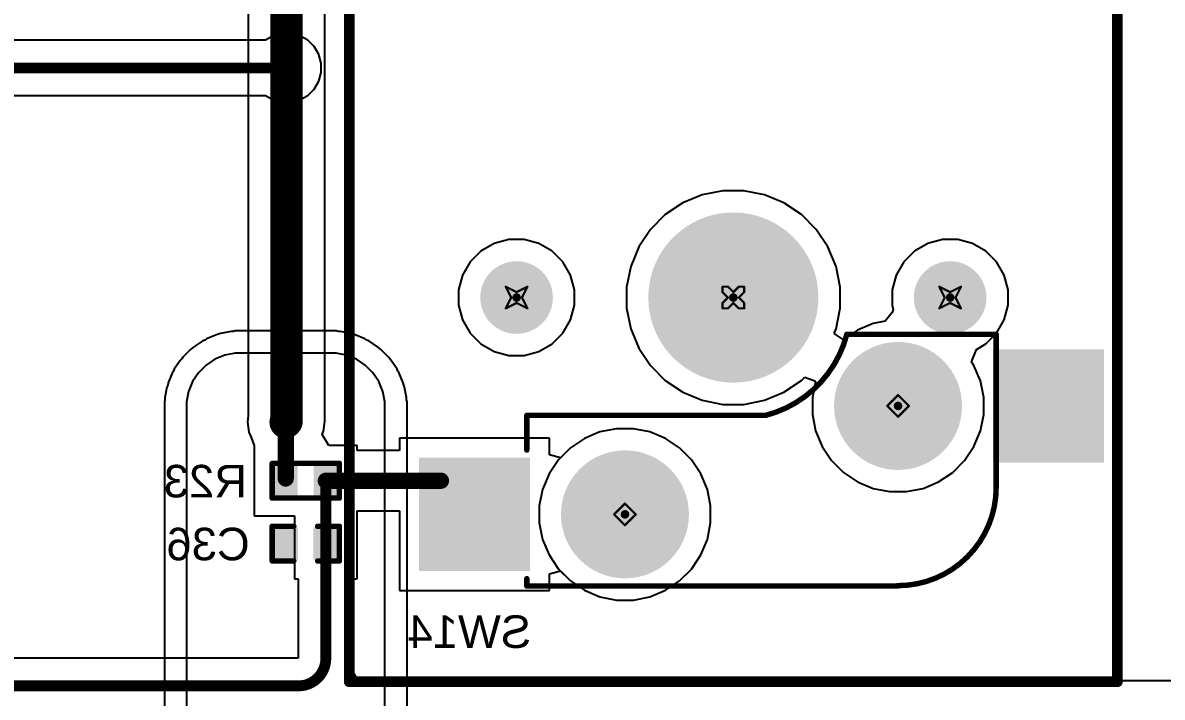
# Model space of a CAD drawing. Header units: inches. Extents: x 0 to 386, y 0 to 148.
# Drawn here: x 138.26 to 164.97, y 51.3 to 67.1 of the extents above; entities that cross this region are included whole.
import ezdxf

# ---------------------------------------------------------------- set-up
doc = ezdxf.new("R2010")
doc.units = ezdxf.units.IN
for name, color, linetype in [('Bottom Layer', 5, 'Continuous'), ('Bottom Overlay', 54, 'Continuous'), ('Bottom Paste', 16, 'Continuous'), ('Bottom Solder', 6, 'Continuous'), ('Drill Drawing', 1, 'Continuous'), ('Pad Holes', 156, 'Continuous'), ('Top Layer', 1, 'Continuous'), ('Top Overlay', 2, 'Continuous'), ('Top Solder', 216, 'Continuous'), ('Via Holes', 16, 'Continuous')]:
    doc.layers.add(name, color=color, linetype=linetype)
doc.styles.add('Arial', font='', dxfattribs={"height": 0.2})
doc.styles.get('Arial').set_extended_font_data('Arial')

# ---------------------------------------------------------------- blocks, each defined once
blk = doc.blocks.new('CPG151101S11_16_B_25')
at = {"layer": 'Bottom Layer'}
for points in [[(5.4750081, 3.8150038), (7.975003099999999, 3.8150038), (7.975003099999999, 1.2649962), (5.4750081, 1.2649962)], [(-7.975003099999999, 1.2750038), (-5.4750081, 1.2750038), (-5.4750081, -1.2750038), (-7.975003099999999, -1.2750038)]]:
    blk.add_hatch(color=5, dxfattribs=at).paths.add_polyline_path(points)
at = {"layer": 'Bottom Paste'}
for points in [[(5.4750081, 3.8150038), (7.975003099999999, 3.8150038), (7.975003099999999, 1.2649962), (5.4750081, 1.2649962)], [(-7.975003099999999, 1.2750038), (-5.4750081, 1.2750038), (-5.4750081, -1.2750038), (-7.975003099999999, -1.2750038)]]:
    blk.add_hatch(color=16, dxfattribs=at).paths.add_polyline_path(points)
at = {"layer": 'Bottom Solder'}
for points in [[(5.4249955, 3.8650164), (8.025015699999999, 3.8650164), (8.025015699999999, 1.2149836), (5.4249955, 1.2149836)], [(-8.025015699999999, 1.3250164), (-5.4249955, 1.3250164), (-5.4249955, -1.3250164), (-8.025015699999999, -1.3250164)]]:
    blk.add_hatch(color=6, dxfattribs=at).paths.add_polyline_path(points)
h = blk.add_hatch(color=6, dxfattribs=at)
edge = h.paths.add_edge_path()
edge.add_arc((3.199892, 2.54), 0.1016, 0, 360)
h = blk.add_hatch(color=6, dxfattribs=at)
edge = h.paths.add_edge_path()
edge.add_arc((-3.199892, 0), 0.1016, 0, 360)
h = blk.add_hatch(color=6, dxfattribs=at)
edge = h.paths.add_edge_path()
edge.add_arc((-4.420108, -2.54), 0.1016, 0, 360)
h = blk.add_hatch(color=6, dxfattribs=at)
edge = h.paths.add_edge_path()
edge.add_arc((0.6598919999999999, -2.54), 0.1016, 0, 360)
h = blk.add_hatch(color=6, dxfattribs=at)
edge = h.paths.add_edge_path()
edge.add_arc((5.739891999999999, -2.54), 0.1016, 0, 360)
at = {"layer": 'Pad Holes'}
h = blk.add_hatch(color=7, dxfattribs=at)
edge = h.paths.add_edge_path()
edge.add_arc((3.199892, 2.54), 1.499997, 0, 360)
h = blk.add_hatch(color=7, dxfattribs=at)
edge = h.paths.add_edge_path()
edge.add_arc((-3.199892, 0), 1.499997, 0, 360)
h = blk.add_hatch(color=7, dxfattribs=at)
edge = h.paths.add_edge_path()
edge.add_arc((0.6598919999999999, -2.54), 1.9939, 0, 360)
h = blk.add_hatch(color=7, dxfattribs=at)
edge = h.paths.add_edge_path()
edge.add_arc((-4.420108, -2.54), 0.8509, 0, 360)
h = blk.add_hatch(color=7, dxfattribs=at)
edge = h.paths.add_edge_path()
edge.add_arc((5.739891999999999, -2.54), 0.8509, 0, 360)
at = {"layer": 'Top Solder'}
h = blk.add_hatch(color=216, dxfattribs=at)
edge = h.paths.add_edge_path()
edge.add_arc((3.199892, 2.54), 0.1016, 0, 360)
h = blk.add_hatch(color=216, dxfattribs=at)
edge = h.paths.add_edge_path()
edge.add_arc((-3.199892, 0), 0.1016, 0, 360)
h = blk.add_hatch(color=216, dxfattribs=at)
edge = h.paths.add_edge_path()
edge.add_arc((-4.420108, -2.54), 0.1016, 0, 360)
h = blk.add_hatch(color=216, dxfattribs=at)
edge = h.paths.add_edge_path()
edge.add_arc((0.6598919999999999, -2.54), 0.1016, 0, 360)
h = blk.add_hatch(color=216, dxfattribs=at)
edge = h.paths.add_edge_path()
edge.add_arc((5.739891999999999, -2.54), 0.1016, 0, 360)
at = {"layer": 'Bottom Overlay', "const_width": 0.127}
for points in [[(-5.499989, 1.9063716, -0.4142135623730951), (-3.1963614, 4.209999199999999)], [(5.499989, 4.2200068, -0.4142135623730951), (5.4899814, 4.209999199999999)], [(-1.99999854, -1.67998394, -0.2716855530014931), (-0.09999726, 0.22001734)]]:
    blk.add_lwpolyline(points, format="xyb", dxfattribs=at)
at = {"layer": 'Bottom Overlay', "const_width": 0.0635}
for points in [[(-3.2281114, 4.209999199999999, 1), (-3.1646114, 4.209999199999999, 1)], [(-3.2181038, 4.2200068, 1), (-3.1546038, 4.2200068, 1)], [(5.4582314, 4.209999199999999, 1), (5.521731399999999, 4.209999199999999, 1)], [(5.468239, 4.2200068, 1), (5.531739, 4.2200068, 1)], [(5.468239, 4.2200068, 1), (5.531739, 4.2200068, 1)], [(5.468239, 4.2200068, 1), (5.531739, 4.2200068, 1)], [(5.468239, 4.046143799999999, 1), (5.531739, 4.046143799999999, 1)], [(-5.531739, 1.9063716, 1), (-5.468239, 1.9063716, 1)], [(-5.531739, 1.9063716, 1), (-5.468239, 1.9063716, 1)], [(5.468239, 1.0338562, 1), (5.531739, 1.0338562, 1)], [(-0.1317498, 0.2200148, 1), (-0.0682498, 0.2200148, 1)], [(-0.13174726, 0.22001734, 1), (-0.06824726, 0.22001734, 1)], [(0.1182624, 0.2200148, 1), (0.1817624, 0.2200148, 1)], [(0.1182624, 0.2200148, 1), (0.1817624, 0.2200148, 1)], [(1.1582654, 0.2200148, 1), (1.2217654, 0.2200148, 1)], [(1.1582654, 0.2200148, 1), (1.2217654, 0.2200148, 1)], [(5.468239, 0.4700016, 1), (5.531739, 0.4700016, 1)], [(5.468239, 0.4700016, 1), (5.531739, 0.4700016, 1)], [(5.4682644, 0.4699508, 1), (5.5317644, 0.4699508, 1)], [(5.4682644, 0.4699508, 1), (5.5317644, 0.4699508, 1)], [(5.4682644, 0.2200148, 1), (5.5317644, 0.2200148, 1)], [(5.4682644, 0.2200148, 1), (5.5317644, 0.2200148, 1)], [(-5.531739, -1.5061438, 1), (-5.468239, -1.5061438, 1)], [(-5.531739, -1.5061438, 1), (-5.468239, -1.5061438, 1)], [(-5.531739, -1.6799814, 1), (-5.468239, -1.6799814, 1)], [(-5.531739, -1.6799814, 1), (-5.468239, -1.6799814, 1)], [(-2.03174854, -1.67998394, 1), (-1.96824854, -1.67998394, 1)], [(-2.031746, -1.6799814, 1), (-1.968246, -1.6799814, 1)]]:
    blk.add_lwpolyline(points, format="xyb", close=True, dxfattribs=at)
at = {"layer": 'Bottom Overlay', "const_width": 0.127}
for points in [[(5.499989, 4.2200068), (-3.1863538, 4.2200068)], [(5.499989, 4.2200068), (5.499989, 4.046143799999999)], [(-5.499989, 1.9063716), (-5.499989, -1.5061438)], [(5.499989, 1.0338562), (5.499989, 0.4700016)], [(0.1500124, 0.2200148), (-0.0999998, 0.2200148)], [(1.1900154, 0.2200148), (0.1500124, 0.2200148)], [(5.5000144, 0.2200148), (1.1900154, 0.2200148)], [(5.5000144, 0.4699508), (5.499989, 0.4700016)], [(5.5000144, 0.4699508), (5.5000144, 0.2200148)], [(-5.499989, -1.5061438), (-5.499989, -1.6799814)], [(-1.999996, -1.6799814), (-5.499989, -1.6799814)]]:
    blk.add_lwpolyline(points, dxfattribs=at)
blk = doc.blocks.new('R___0402_B_50')
at = {"layer": 'Bottom Layer'}
for points in [[(-0.2412999999999999, 0.3174999999999999), (-0.2413000000000001, -0.3175), (-0.6985, -0.3174999999999999), (-0.6985, 0.3175)], [(0.6985, 0.3174999999999999), (0.6985, -0.3175), (0.2412999999999999, -0.3174999999999999), (0.2413000000000001, 0.3175)]]:
    blk.add_hatch(color=5, dxfattribs=at).paths.add_polyline_path(points)
at = {"layer": 'Bottom Paste'}
for points in [[(-0.2412999999999999, 0.3174999999999999), (-0.2413000000000001, -0.3175), (-0.6985, -0.3174999999999999), (-0.6985, 0.3175)], [(0.6985, 0.3174999999999999), (0.6985, -0.3175), (0.2412999999999999, -0.3174999999999999), (0.2413000000000001, 0.3175)]]:
    blk.add_hatch(color=16, dxfattribs=at).paths.add_polyline_path(points)
at = {"layer": 'Bottom Solder'}
for points in [[(-0.1862988399999999, 0.3725011599999999), (-0.18629884, -0.3725011600000001), (-0.75350116, -0.3725011599999999), (-0.75350116, 0.3725011600000001)], [(0.75350116, 0.3725011599999999), (0.75350116, -0.3725011600000001), (0.1862988399999999, -0.3725011599999999), (0.18629884, 0.3725011600000001)]]:
    blk.add_hatch(color=6, dxfattribs=at).paths.add_polyline_path(points)
at = {"layer": 'Bottom Overlay'}
for points, const_width in [([(-0.7874, 0.4064), (0.7874, 0.4064)], 0.127), ([(-0.7874, -0.4064), (-0.7874, 0.4064)], 0.127), ([(-0.8128, 0.4318), (0.8128, 0.4318)], 0.0032258), ([(0.7874, -0.4064), (0.7874, 0.4064)], 0.127), ([(-0.7874, -0.4064), (0.7874, -0.4064)], 0.127)]:
    blk.add_lwpolyline(points, dxfattribs=dict(at, const_width=const_width))
for points, const_width in [([(-0.8191499999999999, 0.4064, 1), (-0.7556499999999999, 0.4064, 1)], 0.0635), ([(-0.8191499999999999, 0.4064, 1), (-0.7556499999999999, 0.4064, 1)], 0.0635), ([(-0.81360518, 0.4318, 1), (-0.8119948199999999, 0.4318, 1)], 0.0016129), ([(0.7556499999999999, 0.4064, 1), (0.8191499999999999, 0.4064, 1)], 0.0635), ([(0.7556499999999999, 0.4064, 1), (0.8191499999999999, 0.4064, 1)], 0.0635), ([(0.8119948199999999, 0.4318, 1), (0.81360518, 0.4318, 1)], 0.0016129), ([(-0.8191499999999999, -0.4064, 1), (-0.7556499999999999, -0.4064, 1)], 0.0635), ([(-0.8191499999999999, -0.4064, 1), (-0.7556499999999999, -0.4064, 1)], 0.0635), ([(0.7556499999999999, -0.4064, 1), (0.8191499999999999, -0.4064, 1)], 0.0635), ([(0.7556499999999999, -0.4064, 1), (0.8191499999999999, -0.4064, 1)], 0.0635)]:
    blk.add_lwpolyline(points, format="xyb", close=True, dxfattribs=dict(at, const_width=const_width))
blk = doc.blocks.new('____0402_B_90')
at = {"layer": 'Bottom Layer'}
for points in [[(-0.2412999999999999, 0.3174999999999999), (-0.2413000000000001, -0.3175), (-0.6985, -0.3174999999999999), (-0.6985, 0.3175)], [(0.6985, 0.3174999999999999), (0.6985, -0.3175), (0.2412999999999999, -0.3174999999999999), (0.2413000000000001, 0.3175)]]:
    blk.add_hatch(color=5, dxfattribs=at).paths.add_polyline_path(points)
at = {"layer": 'Bottom Paste'}
for points in [[(-0.2412999999999999, 0.3174999999999999), (-0.2413000000000001, -0.3175), (-0.6985, -0.3174999999999999), (-0.6985, 0.3175)], [(0.6985, 0.3174999999999999), (0.6985, -0.3175), (0.2412999999999999, -0.3174999999999999), (0.2413000000000001, 0.3175)]]:
    blk.add_hatch(color=16, dxfattribs=at).paths.add_polyline_path(points)
at = {"layer": 'Bottom Solder'}
for points in [[(-0.1813001199999999, 0.3774998799999999), (-0.1813001200000001, -0.3774998800000001), (-0.7584998799999999, -0.3774998799999999), (-0.7584998799999999, 0.3774998800000001)], [(0.7584998799999999, 0.3774998799999999), (0.7584998799999999, -0.3774998800000001), (0.1813001199999999, -0.3774998799999999), (0.1813001200000001, 0.3774998800000001)]]:
    blk.add_hatch(color=6, dxfattribs=at).paths.add_polyline_path(points)
at = {"layer": 'Bottom Overlay', "const_width": 0.127}
for points in [[(-0.7874, -0.4064), (-0.7874, 0.4064)], [(-0.7874, 0.4064), (-0.2794, 0.4064)], [(0.2794, 0.4064), (0.7874, 0.4064)], [(0.7874, -0.4064), (0.7874, 0.4064)], [(-0.7874, -0.4064), (-0.2794, -0.4064)], [(0.2794, -0.4064), (0.7874, -0.4064)]]:
    blk.add_lwpolyline(points, dxfattribs=at)
at = {"layer": 'Bottom Overlay', "const_width": 0.0635}
for points in [[(-0.8191499999999999, 0.4064, 1), (-0.7556499999999999, 0.4064, 1)], [(-0.8191499999999999, 0.4064, 1), (-0.7556499999999999, 0.4064, 1)], [(-0.31115, 0.4064, 1), (-0.24765, 0.4064, 1)], [(0.24765, 0.4064, 1), (0.31115, 0.4064, 1)], [(0.7556499999999999, 0.4064, 1), (0.8191499999999999, 0.4064, 1)], [(0.7556499999999999, 0.4064, 1), (0.8191499999999999, 0.4064, 1)], [(-0.8191499999999999, -0.4064, 1), (-0.7556499999999999, -0.4064, 1)], [(-0.8191499999999999, -0.4064, 1), (-0.7556499999999999, -0.4064, 1)], [(-0.31115, -0.4064, 1), (-0.24765, -0.4064, 1)], [(0.24765, -0.4064, 1), (0.31115, -0.4064, 1)], [(0.7556499999999999, -0.4064, 1), (0.8191499999999999, -0.4064, 1)], [(0.7556499999999999, -0.4064, 1), (0.8191499999999999, -0.4064, 1)]]:
    blk.add_lwpolyline(points, format="xyb", close=True, dxfattribs=at)

msp = doc.modelspace()

# ---------------------------------------------------------------- hatches: boundary and pattern name
at = {"layer": 'Bottom Layer'}
h = msp.add_hatch(color=5, dxfattribs=at)
edge = h.paths.add_edge_path()
edge.add_arc((144.44391736, 66.0423876), 0.2999994, 0, 360)
h = msp.add_hatch(color=5, dxfattribs=at)
edge = h.paths.add_edge_path()
edge.add_arc((144.4244, 57.73969655999999), 0.2999994, 0, 360)
at = {"layer": 'Top Layer'}
h = msp.add_hatch(color=1, dxfattribs=at)
edge = h.paths.add_edge_path()
edge.add_arc((144.44391736, 66.0423876), 0.2999994, 0, 360)
h = msp.add_hatch(color=1, dxfattribs=at)
edge = h.paths.add_edge_path()
edge.add_arc((144.4244, 57.73969655999999), 0.2999994, 0, 360)
at = {"layer": 'Via Holes'}
h = msp.add_hatch(color=7, dxfattribs=at)
edge = h.paths.add_edge_path()
edge.add_arc((144.44391736, 66.0423876), 0.1499997, 0, 360)
h = msp.add_hatch(color=7, dxfattribs=at)
edge = h.paths.add_edge_path()
edge.add_arc((144.4244, 57.73969655999999), 0.1499997, 0, 360)

# ---------------------------------------------------------------- linework, layer by layer
at = {"layer": 'Bottom Layer'}
for p, q in [((143.54724656, 76.16172728), (143.54724656, 66.0423876)), ((145.34058816, 66.0423876), (145.34058816, 76.16172728)), ((143.54724656, 66.0423876), (143.54724656, 57.88794366)), ((145.34058816, 57.75921392), (145.34058816, 66.0423876)), ((154.18533044, 63.06576413999999), (153.73001512, 62.8771666)), ((154.66869244, 63.16191076), (154.18533044, 63.06576413999999)), ((155.16152356, 63.16191076), (154.66869244, 63.16191076)), ((155.64488556, 63.06576413999999), (155.16152356, 63.16191076)), ((156.10020088, 62.8771666), (155.64488556, 63.06576413999999)), ((153.73001512, 62.8771666), (153.32023946, 62.60336221999999)), ((156.50997654, 62.60336221999999), (156.10020088, 62.8771666)), ((153.32023946, 62.60336221999999), (152.97175654, 62.25487929999999)), ((156.85845946, 62.25487929999999), (156.50997654, 62.60336221999999)), ((152.97175654, 62.25487929999999), (152.69795216, 61.84510364)), ((157.13226384, 61.84510364), (156.85845946, 62.25487929999999)), ((149.65620564, 62.01891076), (149.31059292, 61.92630236)), ((150.01401036, 62.01891076), (149.65620564, 62.01891076)), ((150.35962308, 61.92630236), (150.01401036, 62.01891076)), ((159.81620564, 62.01891076), (159.47059292, 61.92630236)), ((160.17401036, 62.01891076), (159.81620564, 62.01891076)), ((160.51962308, 61.92630236), (160.17401036, 62.01891076)), ((149.00072562, 61.7474), (148.74771876, 61.49439314)), ((149.31059292, 61.92630236), (149.00072562, 61.7474)), ((150.66949038, 61.7474), (150.35962308, 61.92630236)), ((150.92249724, 61.49439314), (150.66949038, 61.7474)), ((152.69795216, 61.84510364), (152.50935462, 61.38978832)), ((157.32086138, 61.38978832), (157.13226384, 61.84510364)), ((159.16072562, 61.7474), (158.90771876, 61.49439314)), ((159.47059292, 61.92630236), (159.16072562, 61.7474)), ((160.82949038, 61.7474), (160.51962308, 61.92630236)), ((161.08249724, 61.49439314), (160.82949038, 61.7474)), ((148.74771876, 61.49439314), (148.5688164, 61.18452583999999)), ((151.1013996, 61.18452583999999), (150.92249724, 61.49439314)), ((158.90771876, 61.49439314), (158.7288164, 61.18452583999999)), ((161.2613996, 61.18452583999999), (161.08249724, 61.49439314)), ((148.5688164, 61.18452583999999), (148.476208, 60.83891312)), ((151.194008, 60.83891312), (151.1013996, 61.18452583999999)), ((152.50935462, 61.38978832), (152.413208, 60.90642631999999)), ((157.417008, 60.90642631999999), (157.32086138, 61.38978832)), ((158.7288164, 61.18452583999999), (158.636208, 60.83891312)), ((161.354008, 60.83891312), (161.2613996, 61.18452583999999)), ((152.413208, 60.90642631999999), (152.413208, 60.4135952)), ((157.417008, 60.4135952), (157.417008, 60.90642631999999)), ((148.476208, 60.83891312), (148.476208, 60.4811084)), ((151.194008, 60.4811084), (151.194008, 60.83891312)), ((158.636208, 60.83891312), (158.636208, 60.4811084)), ((161.354008, 60.4811084), (161.354008, 60.83891312)), ((148.476208, 60.4811084), (148.5688164, 60.13549568)), ((151.1013996, 60.13549568), (151.194008, 60.4811084)), ((152.413208, 60.4135952), (152.50935462, 59.9302332)), ((157.32086138, 59.9302332), (157.417008, 60.4135952)), ((158.636208, 60.4811084), (158.66276116, 60.3820103)), ((158.66276116, 60.3820103), (158.63734846, 60.30663325999999)), ((161.2613996, 60.13549568), (161.354008, 60.4811084)), ((148.5688164, 60.13549568), (148.74771876, 59.82562838)), ((150.92249724, 59.82562838), (151.1013996, 60.13549568)), ((158.47338892, 60.1073728), (158.1891807, 60.05084002)), ((158.63734846, 60.30663325999999), (158.47338892, 60.1073728)), ((161.08249724, 59.82562838), (161.2613996, 60.13549568)), ((148.74771876, 59.82562838), (149.00072562, 59.57262152)), ((150.66949038, 59.57262152), (150.92249724, 59.82562838)), ((152.50935462, 59.9302332), (152.69795216, 59.47491788)), ((157.27468164, 59.81874752), (157.32086138, 59.9302332)), ((157.49001522, 59.67486921999999), (157.27468164, 59.81874752)), ((157.82374836, 59.8994738), (157.49486916, 59.67972316)), ((158.1891807, 60.05084002), (157.82374836, 59.8994738)), ((160.82949038, 59.57262152), (161.08249724, 59.82562838)), ((149.00072562, 59.57262152), (149.31059292, 59.39371916)), ((150.35962308, 59.39371916), (150.66949038, 59.57262152)), ((157.49486916, 59.67972316), (157.49001522, 59.67486921999999)), ((160.6095975, 59.44566724), (160.82949038, 59.57262152)), ((149.31059292, 59.39371916), (149.65620564, 59.30111075999999)), ((149.65620564, 59.30111075999999), (150.01401036, 59.30111075999999)), ((150.01401036, 59.30111075999999), (150.35962308, 59.39371916)), ((152.69795216, 59.47491788), (152.97175654, 59.06514222)), ((160.49880778, 59.15428606), (160.6095975, 59.44566724)), ((152.97175654, 59.06514222), (153.32023946, 58.7166593)), ((160.55435504, 59.07115439999999), (160.49880778, 59.15428606)), ((160.70572126, 58.70572205999999), (160.55435504, 59.07115439999999)), ((156.50997654, 58.7166593), (156.58735256, 58.79403532)), ((156.58735256, 58.79403532), (156.82471048, 58.70952444)), ((153.32023946, 58.7166593), (153.73001512, 58.44285491999999)), ((156.10020088, 58.44285491999999), (156.50997654, 58.7166593)), ((156.84053976, 58.68801064), (156.766895, 58.31778023999999)), ((156.82471048, 58.70952444), (156.84053976, 58.68801064)), ((160.782889, 58.31778023999999), (160.70572126, 58.70572205999999)), ((153.73001512, 58.44285491999999), (154.18533044, 58.25425738)), ((154.18533044, 58.25425738), (154.66869244, 58.15811075999999)), ((155.16152356, 58.15811075999999), (155.64488556, 58.25425738)), ((155.64488556, 58.25425738), (156.10020088, 58.44285491999999)), ((156.766895, 58.31778023999999), (156.766895, 57.92224127999999)), ((160.782889, 57.92224127999999), (160.782889, 58.31778023999999)), ((154.66869244, 58.15811075999999), (155.16152356, 58.15811075999999)), ((143.54724656, 57.88794366), (143.5277292, 57.73969655999999)), ((143.5277292, 57.73969655999999), (143.55828286, 57.50762184)), ((145.3100345, 57.5271392), (145.34058816, 57.75921392)), ((156.766895, 57.92224127999999), (156.84406274, 57.53429945999999)), ((160.70572126, 57.53429945999999), (160.782889, 57.92224127999999)), ((143.55828286, 57.50762184), (143.59559546, 57.41754073999999)), ((143.59559546, 57.41754073999999), (143.68779492, 57.19359148)), ((145.27708816, 57.4475991), (145.3100345, 57.5271392)), ((145.43504314, 57.19359656), (145.27708816, 57.4475991)), ((151.7893967, 57.51084002), (151.42396436, 57.3594738)), ((152.17733852, 57.58800776), (151.7893967, 57.51084002)), ((152.57287748, 57.58800776), (152.17733852, 57.58800776)), ((152.9608193, 57.51084002), (152.57287748, 57.58800776)), ((153.32625164, 57.3594738), (152.9608193, 57.51084002)), ((156.84406274, 57.53429945999999), (156.99542896, 57.16886711999999)), ((160.55435504, 57.16886711999999), (160.70572126, 57.53429945999999)), ((143.68779492, 57.19359148), (143.68779746, 57.19359402)), ((143.68779746, 57.19359402), (143.6878, 57.19359148)), ((143.6878, 57.19359148), (143.6878, 55.54259655999999)), ((146.1008, 57.19359656), (145.43504314, 57.19359656)), ((146.1008, 57.07262398), (146.1008, 57.19359656)), ((150.6079919, 57.36301456), (147.0919969, 57.36301456)), ((147.0919969, 57.36301456), (147.0919969, 57.07262398)), ((150.6079919, 56.97252766), (150.6079919, 57.36301456)), ((151.42396436, 57.3594738), (151.09508516, 57.13972316)), ((153.65513084, 57.13972316), (153.32625164, 57.3594738)), ((156.99542896, 57.16886711999999), (157.2151796, 56.83998792)), ((160.3346044, 56.83998792), (160.55435504, 57.16886711999999)), ((147.0919969, 57.07262398), (146.1008, 57.07262398)), ((150.8619919, 56.9066299), (150.6079919, 56.97252766)), ((151.09508516, 57.13972316), (150.8619919, 56.9066299)), ((153.9348204, 56.86003359999999), (153.65513084, 57.13972316)), ((154.15457104, 56.5311544), (153.9348204, 56.86003359999999)), ((157.2151796, 56.83998792), (157.49486916, 56.56029836)), ((160.05491484, 56.56029836), (160.3346044, 56.83998792)), ((154.30593726, 56.16572206), (154.15457104, 56.5311544)), ((157.49486916, 56.56029836), (157.82374836, 56.34054772)), ((159.72603564, 56.34054772), (160.05491484, 56.56029836)), ((154.383105, 55.77778024), (154.30593726, 56.16572206)), ((157.82374836, 56.34054772), (158.1891807, 56.1891815)), ((158.1891807, 56.1891815), (158.57712252, 56.11201376)), ((158.57712252, 56.11201376), (158.97266148, 56.11201376)), ((158.97266148, 56.11201376), (159.3606033, 56.1891815)), ((159.3606033, 56.1891815), (159.72603564, 56.34054772)), ((143.6878, 55.54259655999999), (144.6276, 55.54259655999999)), ((144.6276, 55.54259655999999), (144.6276, 54.06939147999999)), ((146.1008, 54.06939147999999), (146.1008, 55.66356914)), ((146.1008, 55.66356914), (147.0919969, 55.66356914)), ((147.0919969, 55.66356914), (147.0919969, 53.79700696)), ((154.383105, 55.38224128), (154.383105, 55.77778024)), ((154.30593726, 54.99429946), (154.383105, 55.38224128)), ((154.15457104, 54.62886712), (154.30593726, 54.99429946)), ((153.9348204, 54.29998792), (154.15457104, 54.62886712)), ((150.6079919, 54.18749385999999), (150.8619919, 54.25339162)), ((150.8619919, 54.25339162), (151.09508516, 54.02029835999999)), ((153.65513084, 54.02029835999999), (153.9348204, 54.29998792)), ((144.6276, 54.06939147999999), (144.71675908, 54.06939147999999)), ((144.71675908, 54.06939147999999), (144.71675908, 52.20943837999999)), ((146.01164092, 52.20159485999999), (146.01164092, 54.06939147999999)), ((146.01164092, 54.06939147999999), (146.1008, 54.06939147999999)), ((150.6079919, 53.79700696), (150.6079919, 54.18749385999999)), ((151.09508516, 54.02029835999999), (151.42396436, 53.80054772)), ((153.32625164, 53.80054772), (153.65513084, 54.02029835999999)), ((147.0919969, 53.79700696), (150.6079919, 53.79700696)), ((151.42396436, 53.80054772), (151.7893967, 53.64918149999999)), ((152.9608193, 53.64918149999999), (153.32625164, 53.80054772)), ((151.7893967, 53.64918149999999), (152.17733852, 53.57201375999999)), ((152.17733852, 53.57201375999999), (152.57287748, 53.57201375999999)), ((152.57287748, 53.57201375999999), (152.9608193, 53.64918149999999)), ((143.68035272, 52.20943837999999), (123.78485784, 52.20943584)), ((144.71675908, 52.20943837999999), (143.68035272, 52.20943837999999)), ((145.97469916, 51.93193829999999), (146.00737372, 52.18014709999999)), ((146.00737372, 52.18014709999999), (146.01164092, 52.20159485999999)), ((146.12713726, 51.6779383), (145.97469916, 51.93193829999999)), ((173.23502056, 51.67794084), (146.12713726, 51.6779383))]:
    msp.add_line(p, q, dxfattribs=at)
for points, const_width in [([(144.44391736, 66.0423876), (144.44391736, 76.16172728)], 0.7619999999999999), ([(144.44391736, 57.75921392), (144.44391736, 66.0423876)], 0.7619999999999999), ([(144.4244, 57.73969655999999), (144.44391736, 57.75921392)], 0.7619999999999999), ([(144.4244, 56.42089046), (144.4244, 57.73969655999999)], 0.3809999999999999), ([(145.3642, 56.36809656), (145.4000013, 56.36809656)], 0.3809999999999999), ([(145.4000013, 56.36809656), (148.0619086, 56.36809656)], 0.3809999999999999), ([(145.3642, 52.20159485999999), (145.3642, 56.36809656)], 0.254), ([(123.78485784, 51.56199492), (143.68035272, 51.56199745999999)], 0.254), ([(143.68035272, 51.56199745999999), (144.7246026, 51.56199745999999)], 0.254)]:
    msp.add_lwpolyline(points, dxfattribs=dict(at, const_width=const_width))
for points, const_width in [([(144.25341736, 66.0423876, 1), (144.63441736, 66.0423876, 1)], 0.3809999999999999), ([(144.25341736, 66.0423876, 1), (144.63441736, 66.0423876, 1)], 0.3809999999999999), ([(144.2339, 57.73969655999999, 1), (144.6149, 57.73969655999999, 1)], 0.3809999999999999), ([(144.25341736, 57.75921392, 1), (144.63441736, 57.75921392, 1)], 0.3809999999999999), ([(144.25341736, 57.75921392, 1), (144.63441736, 57.75921392, 1)], 0.3809999999999999), ([(144.32915, 57.73969655999999, 1), (144.51965, 57.73969655999999, 1)], 0.1905), ([(144.32915, 56.42089046, 1), (144.51965, 56.42089046, 1)], 0.1905), ([(145.26895, 56.36809656, 1), (145.45945, 56.36809656, 1)], 0.1905), ([(145.3047513, 56.36809656, 1), (145.4952513, 56.36809656, 1)], 0.1905), ([(145.3047513, 56.36809656, 1), (145.4952513, 56.36809656, 1)], 0.1905), ([(145.3007, 56.36809656, 1), (145.4277, 56.36809656, 1)], 0.127), ([(147.9666586, 56.36809656, 1), (148.1571586, 56.36809656, 1)], 0.1905), ([(145.3007, 52.20159485999999, 1), (145.4277, 52.20159485999999, 1)], 0.127), ([(145.3007, 52.20159485999999, 1), (145.4277, 52.20159485999999, 1)], 0.127), ([(143.61685272, 51.56199745999999, 1), (143.74385272, 51.56199745999999, 1)], 0.127), ([(143.61685272, 51.56199745999999, 1), (143.74385272, 51.56199745999999, 1)], 0.127), ([(144.6611026, 51.56199745999999, 1), (144.7881026, 51.56199745999999, 1)], 0.127), ([(144.6611026, 51.56199745999999, 1), (144.7881026, 51.56199745999999, 1)], 0.127)]:
    msp.add_lwpolyline(points, format="xyb", close=True, dxfattribs=dict(at, const_width=const_width))
at = {"layer": 'Bottom Layer', "const_width": 0.254}
msp.add_lwpolyline([(145.3642, 52.20159485999999, -0.4142135623730951), (144.7246026, 51.56199745999999)], format="xyb", dxfattribs=at)
at = {"layer": 'Drill Drawing', "const_width": 0.0508}
for points in [[(144.18991736, 66.2963876), (144.69791736, 66.2963876)], [(144.18991736, 65.7883876), (144.18991736, 66.2963876)], [(144.69791736, 65.7883876), (144.69791736, 66.2963876)], [(144.29151736, 66.1947876), (144.59631736, 66.1947876)], [(144.29151736, 65.8899876), (144.29151736, 66.1947876)], [(144.59631736, 65.8899876), (144.59631736, 66.1947876)], [(144.18991736, 65.7883876), (144.69791736, 65.7883876)], [(144.29151736, 65.8899876), (144.59631736, 65.8899876)], [(149.581108, 60.91401076), (149.835108, 60.78701075999999)], [(149.581108, 60.91401076), (149.708108, 60.66001075999999)], [(149.835108, 60.78701075999999), (150.089108, 60.91401076)], [(149.962108, 60.66001075999999), (150.089108, 60.91401076)], [(154.661108, 60.78701075999999), (154.661108, 60.91401076)], [(154.661108, 60.91401076), (154.788108, 60.91401076)], [(154.788108, 60.91401076), (154.915108, 60.78701075999999)], [(154.915108, 60.78701075999999), (155.042108, 60.91401076)], [(155.042108, 60.91401076), (155.169108, 60.91401076)], [(155.169108, 60.78701075999999), (155.169108, 60.91401076)], [(159.741108, 60.91401076), (159.995108, 60.78701075999999)], [(159.741108, 60.91401076), (159.868108, 60.66001075999999)], [(159.995108, 60.78701075999999), (160.249108, 60.91401076)], [(160.122108, 60.66001075999999), (160.249108, 60.91401076)], [(149.581108, 60.40601076), (149.708108, 60.66001075999999)], [(149.962108, 60.66001075999999), (150.089108, 60.40601076)], [(154.661108, 60.78701075999999), (154.788108, 60.66001075999999)], [(154.661108, 60.53301076), (154.788108, 60.66001075999999)], [(155.042108, 60.66001075999999), (155.169108, 60.78701075999999)], [(155.042108, 60.66001075999999), (155.169108, 60.53301076)], [(159.741108, 60.40601076), (159.868108, 60.66001075999999)], [(160.122108, 60.66001075999999), (160.249108, 60.40601076)], [(149.581108, 60.40601076), (149.835108, 60.53301076)], [(149.835108, 60.53301076), (150.089108, 60.40601076)], [(154.661108, 60.40601076), (154.661108, 60.53301076)], [(154.661108, 60.40601076), (154.788108, 60.40601076)], [(154.788108, 60.40601076), (154.915108, 60.53301076)], [(154.915108, 60.53301076), (155.042108, 60.40601076)], [(155.042108, 60.40601076), (155.169108, 60.40601076)], [(155.169108, 60.40601076), (155.169108, 60.53301076)], [(159.741108, 60.40601076), (159.995108, 60.53301076)], [(159.995108, 60.53301076), (160.249108, 60.40601076)], [(158.520892, 58.12001075999999), (158.774892, 58.37401076)], [(158.774892, 58.37401076), (159.028892, 58.12001075999999)], [(144.1704, 57.99369656), (144.6784, 57.99369656)], [(144.1704, 57.48569656), (144.1704, 57.99369656)], [(144.6784, 57.48569656), (144.6784, 57.99369656)], [(158.520892, 58.12001075999999), (158.774892, 57.86601075999999)], [(158.774892, 57.86601075999999), (159.028892, 58.12001075999999)], [(144.272, 57.89209656), (144.5768, 57.89209656)], [(144.272, 57.58729656), (144.272, 57.89209656)], [(144.5768, 57.58729656), (144.5768, 57.89209656)], [(144.1704, 57.48569656), (144.6784, 57.48569656)], [(144.272, 57.58729656), (144.5768, 57.58729656)], [(152.121108, 55.58001076), (152.375108, 55.83401076)], [(152.375108, 55.83401076), (152.629108, 55.58001076)], [(152.121108, 55.58001076), (152.375108, 55.32601076)], [(152.375108, 55.32601076), (152.629108, 55.58001076)]]:
    msp.add_lwpolyline(points, dxfattribs=at)
at = {"layer": 'Drill Drawing', "const_width": 0.0254}
for points in [[(144.17721736, 66.2963876, 1), (144.20261736, 66.2963876, 1)], [(144.17721736, 66.2963876, 1), (144.20261736, 66.2963876, 1)], [(144.68521736, 66.2963876, 1), (144.71061736, 66.2963876, 1)], [(144.68521736, 66.2963876, 1), (144.71061736, 66.2963876, 1)], [(144.27881736, 66.1947876, 1), (144.30421736, 66.1947876, 1)], [(144.27881736, 66.1947876, 1), (144.30421736, 66.1947876, 1)], [(144.58361736, 66.1947876, 1), (144.60901736, 66.1947876, 1)], [(144.58361736, 66.1947876, 1), (144.60901736, 66.1947876, 1)], [(144.17721736, 65.7883876, 1), (144.20261736, 65.7883876, 1)], [(144.17721736, 65.7883876, 1), (144.20261736, 65.7883876, 1)], [(144.27881736, 65.8899876, 1), (144.30421736, 65.8899876, 1)], [(144.27881736, 65.8899876, 1), (144.30421736, 65.8899876, 1)], [(144.58361736, 65.8899876, 1), (144.60901736, 65.8899876, 1)], [(144.58361736, 65.8899876, 1), (144.60901736, 65.8899876, 1)], [(144.68521736, 65.7883876, 1), (144.71061736, 65.7883876, 1)], [(144.68521736, 65.7883876, 1), (144.71061736, 65.7883876, 1)], [(149.568408, 60.91401076, 1), (149.593808, 60.91401076, 1)], [(149.568408, 60.91401076, 1), (149.593808, 60.91401076, 1)], [(150.076408, 60.91401076, 1), (150.101808, 60.91401076, 1)], [(150.076408, 60.91401076, 1), (150.101808, 60.91401076, 1)], [(154.648408, 60.91401076, 1), (154.673808, 60.91401076, 1)], [(154.648408, 60.91401076, 1), (154.673808, 60.91401076, 1)], [(154.775408, 60.91401076, 1), (154.800808, 60.91401076, 1)], [(154.775408, 60.91401076, 1), (154.800808, 60.91401076, 1)], [(155.029408, 60.91401076, 1), (155.054808, 60.91401076, 1)], [(155.029408, 60.91401076, 1), (155.054808, 60.91401076, 1)], [(155.156408, 60.91401076, 1), (155.181808, 60.91401076, 1)], [(155.156408, 60.91401076, 1), (155.181808, 60.91401076, 1)], [(159.728408, 60.91401076, 1), (159.753808, 60.91401076, 1)], [(159.728408, 60.91401076, 1), (159.753808, 60.91401076, 1)], [(160.236408, 60.91401076, 1), (160.261808, 60.91401076, 1)], [(160.236408, 60.91401076, 1), (160.261808, 60.91401076, 1)], [(149.695408, 60.66001075999999, 1), (149.720808, 60.66001075999999, 1)], [(149.695408, 60.66001075999999, 1), (149.720808, 60.66001075999999, 1)], [(149.822408, 60.78701075999999, 1), (149.847808, 60.78701075999999, 1)], [(149.822408, 60.78701075999999, 1), (149.847808, 60.78701075999999, 1)], [(149.949408, 60.66001075999999, 1), (149.974808, 60.66001075999999, 1)], [(149.949408, 60.66001075999999, 1), (149.974808, 60.66001075999999, 1)], [(154.648408, 60.78701075999999, 1), (154.673808, 60.78701075999999, 1)], [(154.648408, 60.78701075999999, 1), (154.673808, 60.78701075999999, 1)], [(154.775408, 60.66001075999999, 1), (154.800808, 60.66001075999999, 1)], [(154.775408, 60.66001075999999, 1), (154.800808, 60.66001075999999, 1)], [(154.902408, 60.78701075999999, 1), (154.927808, 60.78701075999999, 1)], [(154.902408, 60.78701075999999, 1), (154.927808, 60.78701075999999, 1)], [(155.029408, 60.66001075999999, 1), (155.054808, 60.66001075999999, 1)], [(155.029408, 60.66001075999999, 1), (155.054808, 60.66001075999999, 1)], [(155.156408, 60.78701075999999, 1), (155.181808, 60.78701075999999, 1)], [(155.156408, 60.78701075999999, 1), (155.181808, 60.78701075999999, 1)], [(159.855408, 60.66001075999999, 1), (159.880808, 60.66001075999999, 1)], [(159.855408, 60.66001075999999, 1), (159.880808, 60.66001075999999, 1)], [(159.982408, 60.78701075999999, 1), (160.007808, 60.78701075999999, 1)], [(159.982408, 60.78701075999999, 1), (160.007808, 60.78701075999999, 1)], [(160.109408, 60.66001075999999, 1), (160.134808, 60.66001075999999, 1)], [(160.109408, 60.66001075999999, 1), (160.134808, 60.66001075999999, 1)], [(149.568408, 60.40601076, 1), (149.593808, 60.40601076, 1)], [(149.568408, 60.40601076, 1), (149.593808, 60.40601076, 1)], [(149.822408, 60.53301076, 1), (149.847808, 60.53301076, 1)], [(149.822408, 60.53301076, 1), (149.847808, 60.53301076, 1)], [(150.076408, 60.40601076, 1), (150.101808, 60.40601076, 1)], [(150.076408, 60.40601076, 1), (150.101808, 60.40601076, 1)], [(154.648408, 60.53301076, 1), (154.673808, 60.53301076, 1)], [(154.648408, 60.53301076, 1), (154.673808, 60.53301076, 1)], [(154.648408, 60.40601076, 1), (154.673808, 60.40601076, 1)], [(154.648408, 60.40601076, 1), (154.673808, 60.40601076, 1)], [(154.775408, 60.40601076, 1), (154.800808, 60.40601076, 1)], [(154.775408, 60.40601076, 1), (154.800808, 60.40601076, 1)], [(154.902408, 60.53301076, 1), (154.927808, 60.53301076, 1)], [(154.902408, 60.53301076, 1), (154.927808, 60.53301076, 1)], [(155.029408, 60.40601076, 1), (155.054808, 60.40601076, 1)], [(155.029408, 60.40601076, 1), (155.054808, 60.40601076, 1)], [(155.156408, 60.53301076, 1), (155.181808, 60.53301076, 1)], [(155.156408, 60.53301076, 1), (155.181808, 60.53301076, 1)], [(155.156408, 60.40601076, 1), (155.181808, 60.40601076, 1)], [(155.156408, 60.40601076, 1), (155.181808, 60.40601076, 1)], [(159.728408, 60.40601076, 1), (159.753808, 60.40601076, 1)], [(159.728408, 60.40601076, 1), (159.753808, 60.40601076, 1)], [(159.982408, 60.53301076, 1), (160.007808, 60.53301076, 1)], [(159.982408, 60.53301076, 1), (160.007808, 60.53301076, 1)], [(160.236408, 60.40601076, 1), (160.261808, 60.40601076, 1)], [(160.236408, 60.40601076, 1), (160.261808, 60.40601076, 1)], [(158.762192, 58.37401076, 1), (158.787592, 58.37401076, 1)], [(158.762192, 58.37401076, 1), (158.787592, 58.37401076, 1)], [(144.1577, 57.99369656, 1), (144.1831, 57.99369656, 1)], [(144.1577, 57.99369656, 1), (144.1831, 57.99369656, 1)], [(144.6657, 57.99369656, 1), (144.6911, 57.99369656, 1)], [(144.6657, 57.99369656, 1), (144.6911, 57.99369656, 1)], [(158.508192, 58.12001075999999, 1), (158.533592, 58.12001075999999, 1)], [(158.508192, 58.12001075999999, 1), (158.533592, 58.12001075999999, 1)], [(159.016192, 58.12001075999999, 1), (159.041592, 58.12001075999999, 1)], [(159.016192, 58.12001075999999, 1), (159.041592, 58.12001075999999, 1)], [(144.2593, 57.89209656, 1), (144.2847, 57.89209656, 1)], [(144.2593, 57.89209656, 1), (144.2847, 57.89209656, 1)], [(144.5641, 57.89209656, 1), (144.5895, 57.89209656, 1)], [(144.5641, 57.89209656, 1), (144.5895, 57.89209656, 1)], [(158.762192, 57.86601075999999, 1), (158.787592, 57.86601075999999, 1)], [(158.762192, 57.86601075999999, 1), (158.787592, 57.86601075999999, 1)], [(144.1577, 57.48569656, 1), (144.1831, 57.48569656, 1)], [(144.1577, 57.48569656, 1), (144.1831, 57.48569656, 1)], [(144.2593, 57.58729656, 1), (144.2847, 57.58729656, 1)], [(144.2593, 57.58729656, 1), (144.2847, 57.58729656, 1)], [(144.5641, 57.58729656, 1), (144.5895, 57.58729656, 1)], [(144.5641, 57.58729656, 1), (144.5895, 57.58729656, 1)], [(144.6657, 57.48569656, 1), (144.6911, 57.48569656, 1)], [(144.6657, 57.48569656, 1), (144.6911, 57.48569656, 1)], [(152.362408, 55.83401076, 1), (152.387808, 55.83401076, 1)], [(152.362408, 55.83401076, 1), (152.387808, 55.83401076, 1)], [(152.108408, 55.58001076, 1), (152.133808, 55.58001076, 1)], [(152.108408, 55.58001076, 1), (152.133808, 55.58001076, 1)], [(152.616408, 55.58001076, 1), (152.641808, 55.58001076, 1)], [(152.616408, 55.58001076, 1), (152.641808, 55.58001076, 1)], [(152.362408, 55.32601076, 1), (152.387808, 55.32601076, 1)], [(152.362408, 55.32601076, 1), (152.387808, 55.32601076, 1)]]:
    msp.add_lwpolyline(points, format="xyb", close=True, dxfattribs=at)
at = {"layer": 'Top Layer'}
for p, q in [((144.13204092, 66.79532234), (143.9477944, 66.68894714)), ((144.33754216, 66.850387), (144.13204092, 66.79532234)), ((144.55029256, 66.850387), (144.33754216, 66.850387)), ((144.7557938, 66.79532234), (144.55029256, 66.850387)), ((144.94004032, 66.68894714), (144.7557938, 66.79532234)), ((143.94628818, 66.68744092), (127.37375592, 66.68744092)), ((143.9477944, 66.68894714), (143.94628818, 66.68744092)), ((145.0904769, 66.53851055999999), (144.94004032, 66.68894714)), ((145.1968521, 66.35426404), (145.0904769, 66.53851055999999)), ((145.25191676, 66.1487628), (145.1968521, 66.35426404)), ((145.25191676, 65.9360124), (145.25191676, 66.1487628)), ((145.0904769, 65.54626463999999), (145.1968521, 65.73051116)), ((145.1968521, 65.73051116), (145.25191676, 65.9360124)), ((144.94004032, 65.39582806), (145.0904769, 65.54626463999999)), ((124.47244092, 65.39255908), (143.95345606, 65.39255908)), ((143.95345606, 65.39255908), (144.13204092, 65.28945286)), ((144.13204092, 65.28945286), (144.33754216, 65.2343882)), ((144.33754216, 65.2343882), (144.55029256, 65.2343882)), ((144.55029256, 65.2343882), (144.7557938, 65.28945286)), ((144.7557938, 65.28945286), (144.94004032, 65.39582806)), ((154.18533044, 63.06576413999999), (153.73001512, 62.8771666)), ((154.66869244, 63.16191076), (154.18533044, 63.06576413999999)), ((155.16152356, 63.16191076), (154.66869244, 63.16191076)), ((155.64488556, 63.06576413999999), (155.16152356, 63.16191076)), ((156.10020088, 62.8771666), (155.64488556, 63.06576413999999)), ((153.73001512, 62.8771666), (153.32023946, 62.60336221999999)), ((156.50997654, 62.60336221999999), (156.10020088, 62.8771666)), ((153.32023946, 62.60336221999999), (152.97175654, 62.25487929999999)), ((156.85845946, 62.25487929999999), (156.50997654, 62.60336221999999)), ((152.97175654, 62.25487929999999), (152.69795216, 61.84510364)), ((157.13226384, 61.84510364), (156.85845946, 62.25487929999999)), ((149.65620564, 62.01891076), (149.31059292, 61.92630236)), ((150.01401036, 62.01891076), (149.65620564, 62.01891076)), ((150.35962308, 61.92630236), (150.01401036, 62.01891076)), ((159.81620564, 62.01891076), (159.47059292, 61.92630236)), ((160.17401036, 62.01891076), (159.81620564, 62.01891076)), ((160.51962308, 61.92630236), (160.17401036, 62.01891076)), ((149.00072562, 61.7474), (148.74771876, 61.49439314)), ((149.31059292, 61.92630236), (149.00072562, 61.7474)), ((150.66949038, 61.7474), (150.35962308, 61.92630236)), ((150.92249724, 61.49439314), (150.66949038, 61.7474)), ((152.69795216, 61.84510364), (152.50935462, 61.38978832)), ((157.32086138, 61.38978832), (157.13226384, 61.84510364)), ((159.16072562, 61.7474), (158.90771876, 61.49439314)), ((159.47059292, 61.92630236), (159.16072562, 61.7474)), ((160.82949038, 61.7474), (160.51962308, 61.92630236)), ((161.08249724, 61.49439314), (160.82949038, 61.7474)), ((148.74771876, 61.49439314), (148.5688164, 61.18452583999999)), ((151.1013996, 61.18452583999999), (150.92249724, 61.49439314)), ((158.90771876, 61.49439314), (158.7288164, 61.18452583999999)), ((161.2613996, 61.18452583999999), (161.08249724, 61.49439314)), ((148.5688164, 61.18452583999999), (148.476208, 60.83891312)), ((151.194008, 60.83891312), (151.1013996, 61.18452583999999)), ((152.50935462, 61.38978832), (152.413208, 60.90642631999999)), ((157.417008, 60.90642631999999), (157.32086138, 61.38978832)), ((158.7288164, 61.18452583999999), (158.636208, 60.83891312)), ((161.354008, 60.83891312), (161.2613996, 61.18452583999999)), ((152.413208, 60.90642631999999), (152.413208, 60.4135952)), ((157.417008, 60.4135952), (157.417008, 60.90642631999999)), ((148.476208, 60.83891312), (148.476208, 60.4811084)), ((151.194008, 60.4811084), (151.194008, 60.83891312)), ((158.636208, 60.83891312), (158.636208, 60.4811084)), ((161.354008, 60.4811084), (161.354008, 60.83891312)), ((148.476208, 60.4811084), (148.5688164, 60.13549568)), ((151.1013996, 60.13549568), (151.194008, 60.4811084)), ((152.413208, 60.4135952), (152.50935462, 59.9302332)), ((157.32086138, 59.9302332), (157.417008, 60.4135952)), ((158.636208, 60.4811084), (158.66276116, 60.3820103)), ((158.66276116, 60.3820103), (158.63734846, 60.30663325999999)), ((161.2613996, 60.13549568), (161.354008, 60.4811084)), ((148.5688164, 60.13549568), (148.74771876, 59.82562838)), ((150.92249724, 59.82562838), (151.1013996, 60.13549568)), ((158.47338892, 60.1073728), (158.1891807, 60.05084002)), ((158.63734846, 60.30663325999999), (158.47338892, 60.1073728)), ((161.08249724, 59.82562838), (161.2613996, 60.13549568)), ((142.89730882, 59.81899136), (142.85017658, 59.79946891999999)), ((143.14267028, 59.86779745999999), (142.89730882, 59.81899136)), ((143.19368618, 59.86779745999999), (143.14267028, 59.86779745999999)), ((143.2437191, 59.87774918), (143.19368618, 59.86779745999999)), ((145.47999606, 59.87775171999999), (143.2437191, 59.87774918)), ((145.48000876, 59.87774918), (145.47999606, 59.87775171999999)), ((145.60507836, 59.87774918), (145.48000876, 59.87774918)), ((145.65511128, 59.86779745999999), (145.60507836, 59.87774918)), ((145.70612718, 59.86779745999999), (145.65511128, 59.86779745999999)), ((145.95148864, 59.81899136), (145.70612718, 59.86779745999999)), ((145.99862088, 59.79946891999999), (145.95148864, 59.81899136)), ((148.74771876, 59.82562838), (149.00072562, 59.57262152)), ((150.66949038, 59.57262152), (150.92249724, 59.82562838)), ((152.50935462, 59.9302332), (152.69795216, 59.47491788)), ((157.27468164, 59.81874752), (157.32086138, 59.9302332)), ((157.49001522, 59.67486921999999), (157.27468164, 59.81874752)), ((157.82374836, 59.8994738), (157.49486916, 59.67972316)), ((158.1891807, 60.05084002), (157.82374836, 59.8994738)), ((160.82949038, 59.57262152), (161.08249724, 59.82562838)), ((142.47947374, 59.64591576), (142.27146552, 59.50692949999999)), ((142.52659836, 59.66543566), (142.47947374, 59.64591576)), ((142.56902144, 59.69378206), (142.52659836, 59.66543566)), ((142.8001462, 59.7895172), (142.56902144, 59.69378206)), ((142.85017658, 59.79946891999999), (142.8001462, 59.7895172)), ((146.04865126, 59.7895172), (145.99862088, 59.79946891999999)), ((146.27977602, 59.69378206), (146.04865126, 59.7895172)), ((146.32219402, 59.6654382), (146.27977602, 59.69378206)), ((146.36932626, 59.64591576), (146.32219402, 59.6654382)), ((146.57733194, 59.50692949999999), (146.36932626, 59.64591576)), ((149.00072562, 59.57262152), (149.31059292, 59.39371916)), ((150.35962308, 59.39371916), (150.66949038, 59.57262152)), ((157.49486916, 59.67972316), (157.49001522, 59.67486921999999)), ((160.6095975, 59.44566724), (160.82949038, 59.57262152)), ((142.19297952, 59.4425151), (142.01608376, 59.26562187999999)), ((142.23539244, 59.47085387999999), (142.19297952, 59.4425151)), ((142.27146552, 59.50692949999999), (142.23539244, 59.47085387999999)), ((142.99835764, 59.31099136), (142.76723288, 59.21525622)), ((143.2437191, 59.35979746), (142.99835764, 59.31099136)), ((143.36880394, 59.35979746), (143.2437191, 59.35979746)), ((145.47999606, 59.3598), (143.36880394, 59.35979746)), ((145.47999606, 59.35979746), (145.47999606, 59.3598)), ((145.60507836, 59.35979746), (145.47999606, 59.35979746)), ((145.85043982, 59.31099136), (145.60507836, 59.35979746)), ((146.08156458, 59.21525622), (145.85043982, 59.31099136)), ((146.61340248, 59.47085895999999), (146.57733194, 59.50692949999999)), ((146.65581794, 59.44251764), (146.61340248, 59.47085895999999)), ((146.83271116, 59.26562187999999), (146.65581794, 59.44251764)), ((149.31059292, 59.39371916), (149.65620564, 59.30111075999999)), ((149.65620564, 59.30111075999999), (150.01401036, 59.30111075999999)), ((150.01401036, 59.30111075999999), (150.35962308, 59.39371916)), ((152.69795216, 59.47491788), (152.97175654, 59.06514222)), ((160.49880778, 59.15428606), (160.6095975, 59.44566724)), ((141.9516719, 59.18713588), (141.81268564, 58.9791302)), ((141.98774244, 59.22320641999999), (141.9516719, 59.18713588)), ((142.01608376, 59.26562187999999), (141.98774244, 59.22320641999999)), ((142.5592272, 59.07626996), (142.38233144, 58.8993742)), ((142.76723288, 59.21525622), (142.5592272, 59.07626996)), ((146.28957026, 59.07626996), (146.08156458, 59.21525622)), ((146.46646602, 58.8993742), (146.28957026, 59.07626996)), ((146.86104994, 59.22320896), (146.83271116, 59.26562187999999)), ((146.89712556, 59.18713588), (146.86104994, 59.22320896)), ((147.03611182, 58.97912765999999), (146.89712556, 59.18713588)), ((152.97175654, 59.06514222), (153.32023946, 58.7166593)), ((160.55435504, 59.07115439999999), (160.49880778, 59.15428606)), ((160.70572126, 58.70572205999999), (160.55435504, 59.07115439999999)), ((141.76481934, 58.88957996), (141.6690842, 58.6584552)), ((141.7931632, 58.93199795999999), (141.76481934, 58.88957996)), ((141.81268564, 58.9791302), (141.7931632, 58.93199795999999)), ((142.38233144, 58.8993742), (142.24334518, 58.69136852)), ((146.60545228, 58.69136852), (146.46646602, 58.8993742)), ((147.05563172, 58.93200304), (147.03611182, 58.97912765999999)), ((147.08397812, 58.88957996), (147.05563172, 58.93200304)), ((147.17971326, 58.6584552), (147.08397812, 58.88957996)), ((156.50997654, 58.7166593), (156.58735256, 58.79403532)), ((156.58735256, 58.79403532), (156.82471048, 58.70952444)), ((141.63961004, 58.5612875), (141.59080648, 58.31592603999999)), ((141.65913248, 58.6084172), (141.63961004, 58.5612875)), ((141.6690842, 58.6584552), (141.65913248, 58.6084172)), ((142.24334518, 58.69136852), (142.14761004, 58.46024375999999)), ((146.70118742, 58.46024375999999), (146.60545228, 58.69136852)), ((147.18966498, 58.60842482), (147.17971326, 58.6584552)), ((147.20918742, 58.56129257999999), (147.18966498, 58.60842482)), ((147.25799352, 58.31593111999999), (147.20918742, 58.56129257999999)), ((153.32023946, 58.7166593), (153.73001512, 58.44285491999999)), ((156.10020088, 58.44285491999999), (156.50997654, 58.7166593)), ((156.84053976, 58.68801064), (156.766895, 58.31778023999999)), ((156.82471048, 58.70952444), (156.84053976, 58.68801064)), ((160.782889, 58.31778023999999), (160.70572126, 58.70572205999999)), ((141.59080648, 58.26491521999999), (141.58085476, 58.21488229999999)), ((141.58085476, 58.21488229999999), (141.58085476, 58.0898127)), ((141.59080648, 58.31592603999999), (141.59080648, 58.26491521999999)), ((142.14761004, 58.46024375999999), (142.09880648, 58.21488229999999)), ((142.09880648, 58.21488229999999), (142.09880648, 58.0898)), ((146.74999352, 58.21488229999999), (146.70118742, 58.46024375999999)), ((146.74999352, 58.0898), (146.74999352, 58.21488229999999)), ((147.25799352, 58.26491521999999), (147.25799352, 58.31593111999999)), ((147.26794524, 58.21488229999999), (147.25799352, 58.26491521999999)), ((147.26794524, 58.0898), (147.26794524, 58.21488229999999)), ((153.73001512, 58.44285491999999), (154.18533044, 58.25425738)), ((154.18533044, 58.25425738), (154.66869244, 58.15811075999999)), ((155.16152356, 58.15811075999999), (155.64488556, 58.25425738)), ((155.64488556, 58.25425738), (156.10020088, 58.44285491999999)), ((156.766895, 58.31778023999999), (156.766895, 57.92224127999999)), ((160.782889, 57.92224127999999), (160.782889, 58.31778023999999)), ((141.58085222, 58.0898), (141.58084968, 33.67238376)), ((141.58085476, 58.0898127), (141.58085222, 58.0898)), ((142.09880394, 58.0898), (142.0988014, 33.65968375999999)), ((142.09880648, 58.0898), (142.09880394, 58.0898)), ((146.74999606, 33.65968375999999), (146.74999352, 58.0898)), ((147.26794778, 33.67242186), (147.26794524, 58.0898)), ((154.66869244, 58.15811075999999), (155.16152356, 58.15811075999999)), ((156.766895, 57.92224127999999), (156.84406274, 57.53429945999999)), ((160.70572126, 57.53429945999999), (160.782889, 57.92224127999999)), ((151.7893967, 57.51084002), (151.42396436, 57.3594738)), ((152.17733852, 57.58800776), (151.7893967, 57.51084002)), ((152.57287748, 57.58800776), (152.17733852, 57.58800776)), ((152.9608193, 57.51084002), (152.57287748, 57.58800776)), ((153.32625164, 57.3594738), (152.9608193, 57.51084002)), ((156.84406274, 57.53429945999999), (156.99542896, 57.16886711999999)), ((160.55435504, 57.16886711999999), (160.70572126, 57.53429945999999)), ((151.42396436, 57.3594738), (151.09508516, 57.13972316)), ((153.65513084, 57.13972316), (153.32625164, 57.3594738)), ((156.99542896, 57.16886711999999), (157.2151796, 56.83998792)), ((160.3346044, 56.83998792), (160.55435504, 57.16886711999999)), ((151.09508516, 57.13972316), (150.8153956, 56.86003359999999)), ((153.9348204, 56.86003359999999), (153.65513084, 57.13972316)), ((150.8153956, 56.86003359999999), (150.59564496, 56.5311544)), ((154.15457104, 56.5311544), (153.9348204, 56.86003359999999)), ((157.2151796, 56.83998792), (157.49486916, 56.56029836)), ((160.05491484, 56.56029836), (160.3346044, 56.83998792)), ((150.59564496, 56.5311544), (150.44427874, 56.16572206)), ((154.30593726, 56.16572206), (154.15457104, 56.5311544)), ((157.49486916, 56.56029836), (157.82374836, 56.34054772)), ((159.72603564, 56.34054772), (160.05491484, 56.56029836)), ((150.44427874, 56.16572206), (150.367111, 55.77778024)), ((154.383105, 55.77778024), (154.30593726, 56.16572206)), ((157.82374836, 56.34054772), (158.1891807, 56.1891815)), ((158.1891807, 56.1891815), (158.57712252, 56.11201376)), ((158.57712252, 56.11201376), (158.97266148, 56.11201376)), ((158.97266148, 56.11201376), (159.3606033, 56.1891815)), ((159.3606033, 56.1891815), (159.72603564, 56.34054772)), ((150.367111, 55.77778024), (150.367111, 55.38224128)), ((154.383105, 55.38224128), (154.383105, 55.77778024)), ((150.367111, 55.38224128), (150.44427874, 54.99429946)), ((154.30593726, 54.99429946), (154.383105, 55.38224128)), ((150.44427874, 54.99429946), (150.59564496, 54.62886712)), ((154.15457104, 54.62886712), (154.30593726, 54.99429946)), ((150.59564496, 54.62886712), (150.8153956, 54.29998792)), ((153.9348204, 54.29998792), (154.15457104, 54.62886712)), ((150.8153956, 54.29998792), (151.09508516, 54.02029835999999)), ((153.65513084, 54.02029835999999), (153.9348204, 54.29998792)), ((151.09508516, 54.02029835999999), (151.42396436, 53.80054772)), ((153.32625164, 53.80054772), (153.65513084, 54.02029835999999)), ((151.42396436, 53.80054772), (151.7893967, 53.64918149999999)), ((152.9608193, 53.64918149999999), (153.32625164, 53.80054772)), ((151.7893967, 53.64918149999999), (152.17733852, 53.57201375999999)), ((152.17733852, 53.57201375999999), (152.57287748, 53.57201375999999)), ((152.57287748, 53.57201375999999), (152.9608193, 53.64918149999999))]:
    msp.add_line(p, q, dxfattribs=at)
at = {"layer": 'Top Layer', "const_width": 0.254}
for points in [[(124.31241584, 66.03999999999999), (144.44391736, 66.03999999999999)], [(144.44391736, 66.03999999999999), (144.44391736, 66.0423876)]]:
    msp.add_lwpolyline(points, dxfattribs=at)
at = {"layer": 'Top Layer', "const_width": 0.127}
for points in [[(144.38041736, 66.0423876, 1), (144.50741736, 66.0423876, 1)], [(144.38041736, 66.03999999999999, 1), (144.50741736, 66.03999999999999, 1)], [(144.38041736, 66.03999999999999, 1), (144.50741736, 66.03999999999999, 1)]]:
    msp.add_lwpolyline(points, format="xyb", close=True, dxfattribs=at)
at = {"layer": 'Top Overlay', "const_width": 0.254}
for points in [[(163.91458708, 51.66000843999999), (163.91458708, 69.66000799999999)], [(145.91458752, 51.66000843999999), (145.91458752, 68.49889272)], [(145.91458752, 51.66000843999999), (163.91458708, 51.66000843999999)]]:
    msp.add_lwpolyline(points, dxfattribs=at)
at = {"layer": 'Top Overlay', "const_width": 0.127}
for points in [[(145.85108752, 51.66000843999999, 1), (145.97808752, 51.66000843999999, 1)], [(145.85108752, 51.66000843999999, 1), (145.97808752, 51.66000843999999, 1)], [(163.85108708, 51.66000843999999, 1), (163.97808708, 51.66000843999999, 1)], [(163.85108708, 51.66000843999999, 1), (163.97808708, 51.66000843999999, 1)]]:
    msp.add_lwpolyline(points, format="xyb", close=True, dxfattribs=at)

# ---------------------------------------------------------------- block references
at = {"rotation": 180}
msp.add_blockref('CPG151101S11_16_B_25', (155.575, 58.12001075999999), dxfattribs=at)
for name, p in [('R___0402_B_50', (144.8943, 56.36809656)), ('____0402_B_90', (144.8943, 54.89489148))]:
    msp.add_blockref(name, p)

# ---------------------------------------------------------------- texts
at = {"layer": 'Bottom Overlay', "style": 'Arial', "text_generation_flag": 2}
for s, p in [('R23', (143.517493, 55.9775487)), ('C36', (143.58225284, 54.50433854)), ('SW14', (150.1770682, 52.45112446))]:
    msp.add_text(s, height=0.7619999999999999, dxfattribs=at).set_placement(p)

doc.saveas('drawing.dxf')
